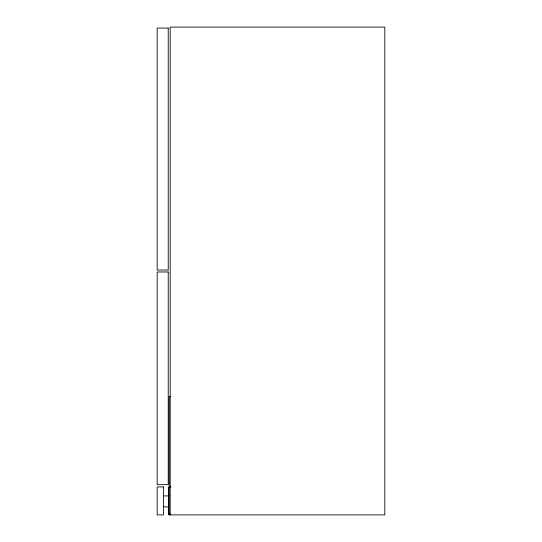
<?xml version="1.0" encoding="UTF-8"?>
<svg xmlns="http://www.w3.org/2000/svg" width="542" height="542" viewBox="0 0 542 542"><rect width="100%" height="100%" fill="white"/><g stroke="black" fill="none" stroke-linecap="round" stroke-linejoin="round"><path stroke-width="0.81" d="M170.188 514.9L170.188 27.1L384.82 27.1L384.82 514.9L169.165 514.9L168.535 514.25L168.535 487.583L169.165 486.933L170.852 486.933M170.852 396.527L169.165 396.527L169.165 514.9M168.535 487.583L170.852 487.583M164.05 495.91L169.118 495.91M168.901 507.095L163.792 506.716M168.535 514.25L170.852 514.25M168.535 512.298L168.901 513.22M168.237 28.076L157.18 28.076L157.18 270.024L168.237 270.024L168.237 28.076M168.237 271.976L157.18 271.976L157.18 484.656L168.237 484.656L168.237 271.976M163.427 486.933L157.18 486.933L157.18 514.9L163.427 514.9L163.427 486.933"/></g></svg>
